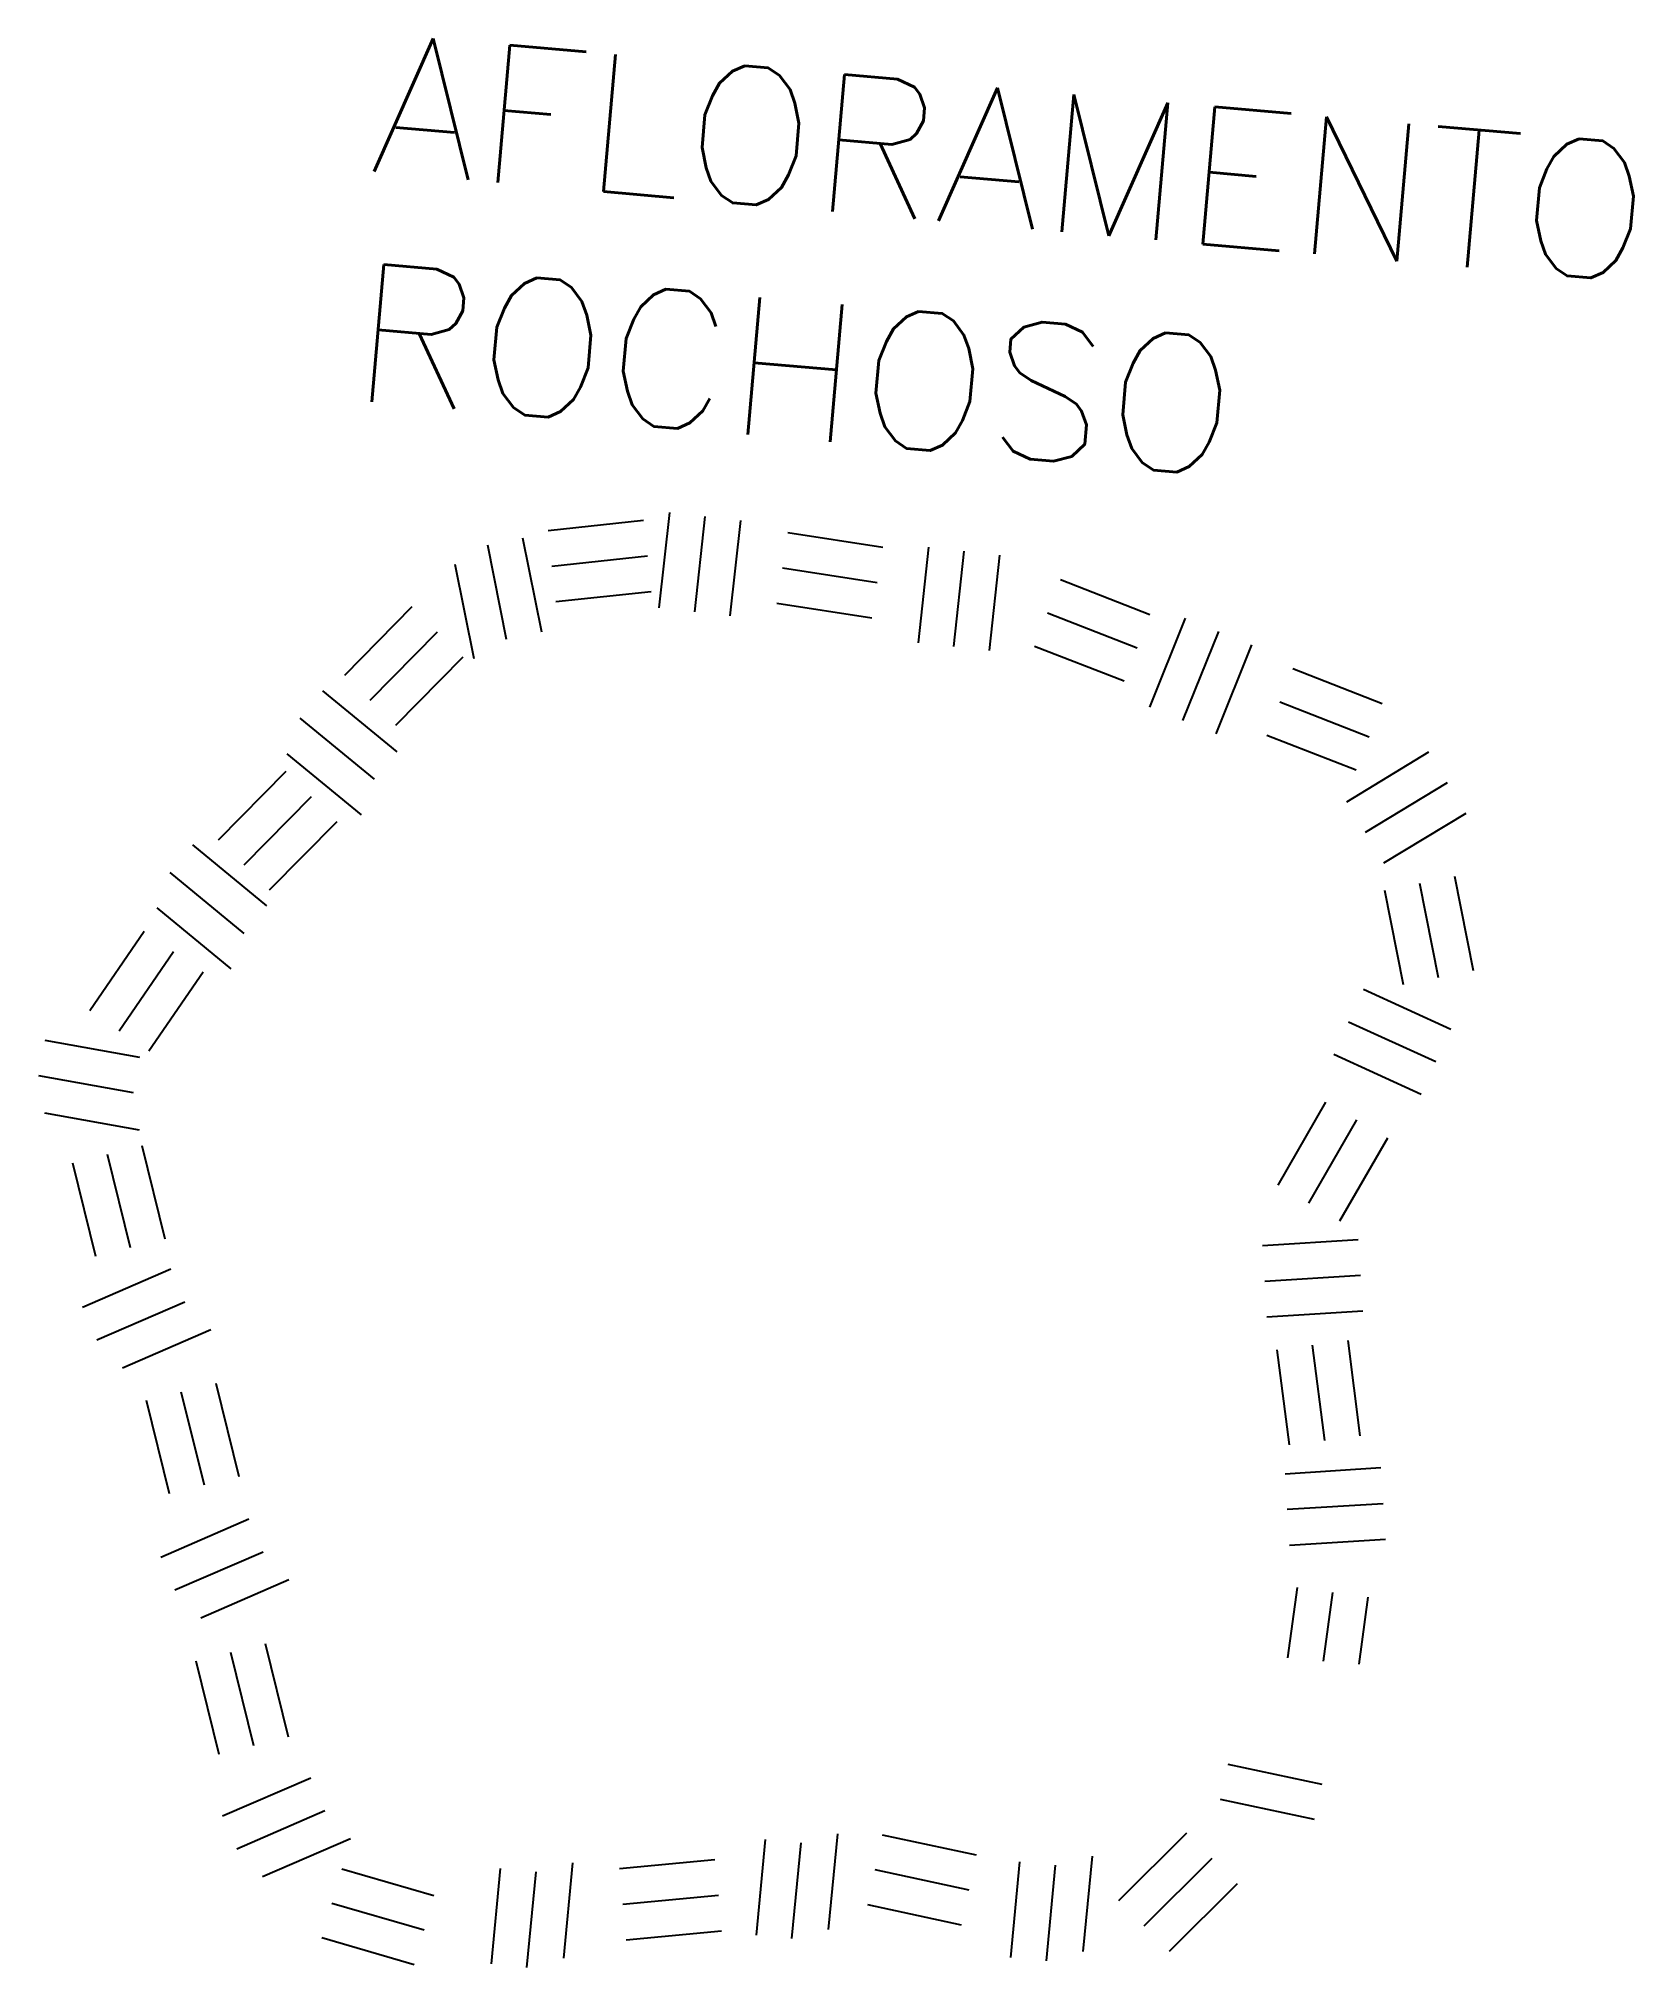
# Model space of a CAD drawing. Header units: millimetres. Extents: x -7.9 to 9.5, y -8.4 to 12.6.
import ezdxf

# ---------------------------------------------------------------- set-up
doc = ezdxf.new("R2010")
doc.units = ezdxf.units.MM
doc.styles.add('ROMANS', font='ROMANS.shx', dxfattribs={"height": 1.8})

msp = doc.modelspace()

# ---------------------------------------------------------------- linework, layer by layer
at = {"color": 3}
for p, q in [((-1.279, 7.36), (-2.319, 7.249)), ((-0.999, 7.448), (-1.113, 6.408)), ((-0.611, 7.405), (-0.726, 6.365)), ((-0.224, 7.363), (-0.339, 6.322)), ((-2.6, 7.173), (-2.394, 6.147)), ((1.327, 7.066), (0.293, 7.227)), ((-2.982, 7.096), (-2.776, 6.07)), ((-1.237, 6.973), (-2.278, 6.862)), ((1.825, 7.07), (1.711, 6.03)), ((2.212, 7.028), (2.098, 5.988)), ((2.6, 6.985), (2.485, 5.945)), ((-3.336, 6.885), (-3.131, 5.859)), ((1.267, 6.681), (0.233, 6.842)), ((-1.196, 6.585), (-2.237, 6.474)), ((4.239, 6.335), (3.264, 6.715)), ((-3.806, 6.419), (-4.54, 5.674)), ((1.207, 6.296), (0.173, 6.457)), ((4.098, 5.972), (3.123, 6.352)), ((-3.528, 6.146), (-4.263, 5.4)), ((4.624, 6.297), (4.233, 5.327)), ((4.986, 6.152), (4.594, 5.181)), ((3.956, 5.609), (2.981, 5.989)), ((5.347, 6.006), (4.955, 5.035)), ((-3.251, 5.872), (-3.985, 5.127)), ((6.77, 5.364), (5.795, 5.744)), ((-4.778, 5.507), (-3.97, 4.842)), ((6.629, 5.001), (5.654, 5.382)), ((-5.025, 5.206), (-4.217, 4.541)), ((6.487, 4.639), (5.512, 5.019)), ((6.384, 4.297), (7.279, 4.839)), ((-5.179, 4.625), (-5.914, 3.879)), ((-5.167, 4.818), (-4.359, 4.153)), ((6.586, 3.964), (7.481, 4.506)), ((-4.902, 4.351), (-5.636, 3.606)), ((-4.624, 4.078), (-5.359, 3.332)), ((6.788, 3.631), (7.683, 4.173)), ((-6.197, 3.828), (-5.389, 3.163)), ((-6.444, 3.527), (-5.636, 2.862)), ((7.384, 2.379), (7.18, 3.405)), ((7.766, 2.454), (7.562, 3.481)), ((7.002, 2.303), (6.798, 3.329)), ((-6.586, 3.139), (-5.778, 2.474)), ((-6.723, 2.881), (-7.314, 2.018)), ((-6.402, 2.661), (-6.993, 1.798)), ((-6.08, 2.441), (-6.671, 1.578)), ((6.564, 2.254), (7.516, 1.82)), ((6.402, 1.9), (7.354, 1.466)), ((-7.804, 1.698), (-6.774, 1.512)), ((6.241, 1.545), (7.193, 1.111)), ((-7.873, 1.315), (-6.843, 1.129)), ((-7.807, 0.907), (-6.777, 0.721)), ((5.634, 0.117), (6.156, 1.024)), ((5.971, -0.077), (6.493, 0.83)), ((6.309, -0.272), (6.831, 0.635)), ((-7.126, 0.455), (-6.875, -0.561)), ((-6.748, 0.549), (-6.497, -0.467)), ((-7.504, 0.362), (-7.253, -0.654)), ((5.464, -0.539), (6.509, -0.474)), ((-7.393, -1.21), (-6.432, -0.795)), ((5.489, -0.928), (6.533, -0.862)), ((-7.238, -1.568), (-6.278, -1.152)), ((5.513, -1.317), (6.557, -1.251)), ((-6.957, -1.871), (-5.997, -1.455)), ((5.759, -2.713), (5.624, -1.676)), ((6.145, -2.663), (6.01, -1.625)), ((6.531, -2.613), (6.397, -1.575)), ((-5.943, -2.039), (-5.691, -3.055)), ((-6.699, -2.226), (-6.448, -3.242)), ((-6.321, -2.133), (-6.069, -3.148)), ((5.711, -3.026), (6.755, -2.96)), ((5.735, -3.414), (6.78, -3.349)), ((-6.541, -3.934), (-5.581, -3.518)), ((5.76, -3.803), (6.804, -3.738)), ((-6.387, -4.292), (-5.426, -3.876)), ((-6.106, -4.595), (-5.145, -4.179)), ((5.742, -5.034), (5.845, -4.267)), ((6.13, -5.068), (6.231, -4.32)), ((6.519, -5.102), (6.617, -4.372)), ((-5.783, -4.972), (-5.532, -5.988)), ((-5.405, -4.878), (-5.153, -5.894)), ((-6.161, -5.066), (-5.91, -6.081)), ((5.087, -6.192), (6.11, -6.41)), ((-5.868, -6.755), (-4.907, -6.339)), ((-5.713, -7.113), (-4.753, -6.697)), ((5.005, -6.573), (6.029, -6.791)), ((-5.432, -7.415), (-4.472, -7)), ((-0.051, -8.055), (0.048, -7.013)), ((0.337, -8.092), (0.436, -7.05)), ((0.737, -7.992), (0.836, -6.95)), ((1.322, -6.96), (2.345, -7.179)), ((3.901, -7.678), (4.642, -6.94)), ((-4.569, -7.333), (-3.564, -7.624)), ((-2.938, -8.369), (-2.839, -7.328)), ((-2.15, -8.306), (-2.051, -7.265)), ((-1.544, -7.329), (-0.502, -7.231)), ((1.241, -7.341), (2.264, -7.56)), ((2.724, -8.297), (2.822, -7.256)), ((3.111, -8.334), (3.21, -7.293)), ((3.512, -8.234), (3.611, -7.193)), ((4.176, -7.954), (4.917, -7.215)), ((-2.551, -8.406), (-2.452, -7.365)), ((4.451, -8.23), (5.192, -7.491)), ((-4.677, -7.707), (-3.672, -7.998)), ((-1.507, -7.717), (-0.465, -7.619)), ((1.159, -7.722), (2.183, -7.941)), ((-4.786, -8.081), (-3.781, -8.373)), ((-1.471, -8.105), (-0.429, -8.007))]:
    msp.add_line(p, q, dxfattribs=at)

# ---------------------------------------------------------------- texts
at = {"insert": (-4.148, 12.664), "char_height": 1.5, "attachment_point": 1, "rotation": 355, "style": 'ROMANS'}
msp.add_mtext_dynamic_manual_height_columns('AFLORAMENTO ROCHOSO', width=4.82626, gutter_width=9, heights=[0], dxfattribs=at)

doc.saveas('drawing.dxf')
